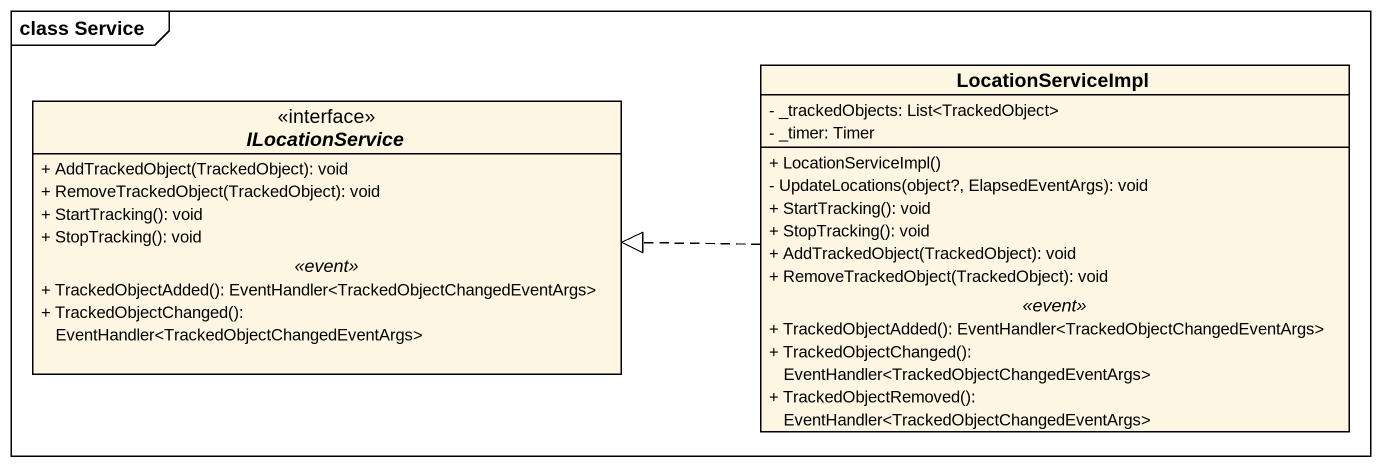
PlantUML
@startuml
mainframe class Service
hide circle
hide empty members
skinparam classAttributeIconSize 0
interface ILocationService {
  + AddTrackedObject(TrackedObject): void
  + RemoveTrackedObject(TrackedObject): void
  + StartTracking(): void
  + StopTracking(): void
  .. <<event>> ..
  + TrackedObjectAdded(): EventHandler<TrackedObjectChangedEventArgs>
  + TrackedObjectChanged(): EventHandler<TrackedObjectChangedEventArgs>
}
class LocationServiceImpl {
  - _trackedObjects: List<TrackedObject>
  - _timer: Timer
  --
  + LocationServiceImpl()
  - UpdateLocations(object?, ElapsedEventArgs): void
  + StartTracking(): void
  + StopTracking(): void
  + AddTrackedObject(TrackedObject): void
  + RemoveTrackedObject(TrackedObject): void
  .. <<event>> ..
  + TrackedObjectAdded(): EventHandler<TrackedObjectChangedEventArgs>
  + TrackedObjectChanged(): EventHandler<TrackedObjectChangedEventArgs>
  + TrackedObjectRemoved(): EventHandler<TrackedObjectChangedEventArgs>
}
LocationServiceImpl .left.|> ILocationService
@enduml
